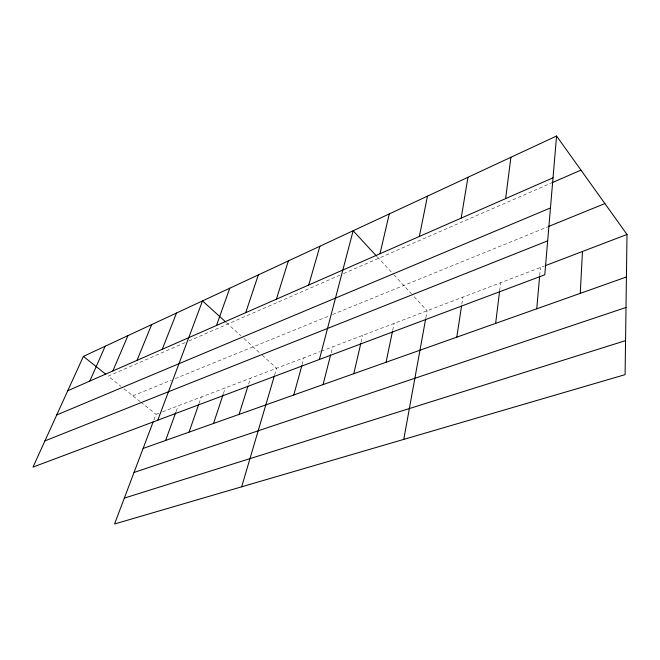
<?xml version="1.0" encoding="UTF-8"?>
<svg xmlns="http://www.w3.org/2000/svg" width="660" height="660" viewBox="0 0 660 660"><rect width="100%" height="100%" fill="white"/><g stroke="black" fill="none" stroke-linecap="round" stroke-linejoin="round"><path stroke-width="0.49" stroke-dasharray="3.3 2.47" d="M539.698 275.583L540.416 267.531M499.628 290.854L500.627 282.719M461.843 304.128L462.916 297.115M425.848 317.856L427.135 310.777L412.005 294.409M392.675 330.363L394.119 323.383M361.07 342.268L362.662 335.396M331.147 352.811L332.656 346.846M302.123 364.642L304.004 357.786M274.634 374.995L276.623 368.247L261.434 354.445M248.581 384.112L250.421 378.246M223.41 393.608L225.324 387.832M198.957 403.656L201.267 397.015M176.088 411.601L178.183 405.826M153.871 419.974L156.024 414.29L158.796 413.226M185.179 342.598L108.174 376.15L120.92 386.306M188.875 340.989L339.859 275.187M343.571 273.57L550.762 183.282M132.858 395.827L171.476 380.094M175.156 378.601L328.804 316.016M332.558 314.482L547.734 226.842M162.492 411.823L320.24 351.59M321.197 351.227L544.236 266.071M124.105 388.847L140.052 401.552M140.852 402.196L156.024 414.29M226.405 322.625L240.875 335.767M243.928 338.539L260.675 353.752M377.239 256.814L393.277 274.156M393.979 274.915L411.32 293.667"/><path stroke-width="0.99" d="M556.57 136.01L544.789 274.783L33 467.098L83.383 356.392L556.57 136.01L627 234.473L625.094 374.649L114.551 523.99L153.153 421.872M580.255 293.362L582.475 251.468M536.737 308.806L539.608 276.589M495.643 323.383L499.505 291.868M505.634 198.611L510.906 157.278M456.778 337.169L461.538 306.125M461.175 218.113L467.957 177.284M403.755 439.395L425.667 318.871M419.372 236.462L427.474 196.136M386.05 362.257L392.469 331.361M353.793 373.7L360.847 343.249M379.995 253.737L389.268 213.931M323.07 384.599L330.643 354.799M319.39 359.477L353.141 230.752L376.546 256.072M293.774 394.993L301.851 365.623M308.731 285.004L319.91 246.229M241.667 486.808L274.346 375.961M276.391 299.195L288.346 260.931M239.093 414.389L247.97 386.059M213.535 423.456L223.096 394.573M245.693 312.667L258.332 274.906M189.057 432.135L198.627 404.605M216.505 325.471L229.754 288.222M165.611 440.451L175.742 412.558M157.773 420.214L202.513 300.911L225.662 321.94M162.253 349.28L176.509 313.022M136.999 360.36L151.668 324.588M112.876 370.945L127.916 335.651M89.818 381.059L105.171 346.244M67.749 390.745L553.022 177.812M551.711 182.869L580.965 170.123M56.727 414.959L550.465 207.95M548.674 226.454L604.89 203.56M44.921 440.896L547.668 240.859M545.193 265.708L627 234.473M143.113 448.437L626.422 276.986M134.038 472.444L626.01 307.477M124.327 498.118L625.556 340.634M83.383 356.392L105.773 374.236"/></g></svg>
